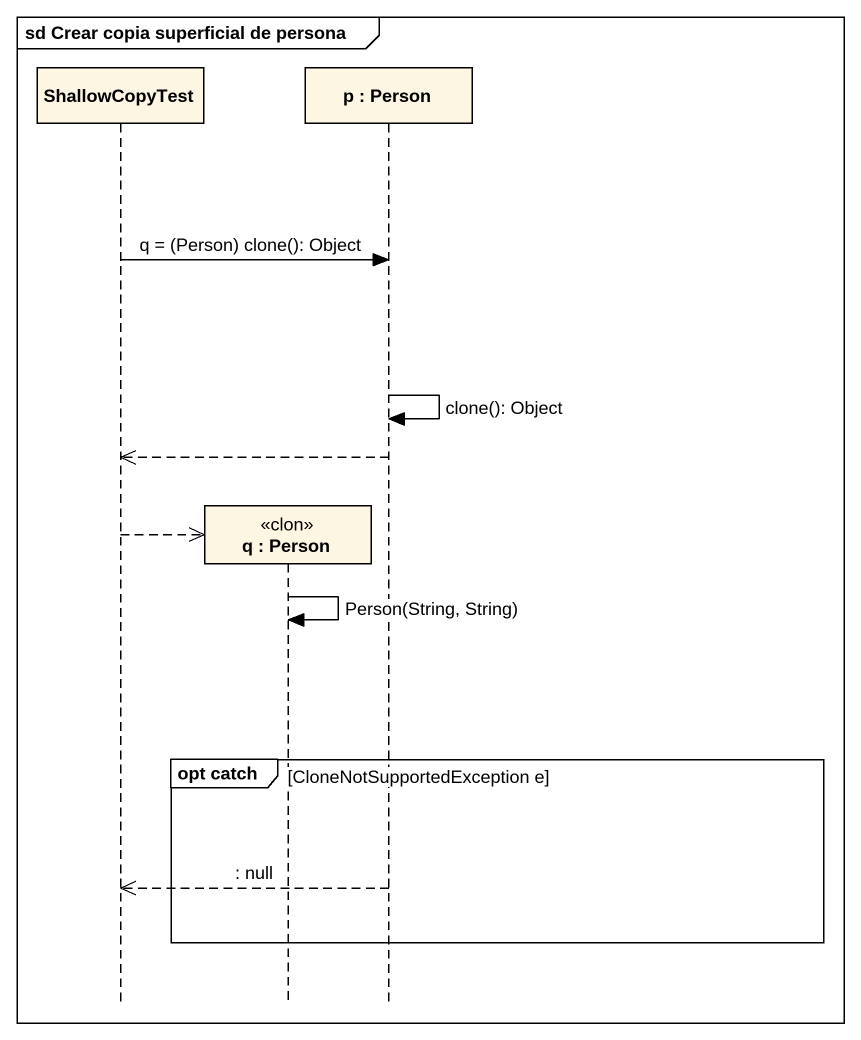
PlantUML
@startuml
mainframe sd Crear copia superficial de persona
hide footbox
participant ShallowCopyTest
participant "q : Person" as q <<clon>>
participant "p : Person" as p

ShallowCopyTest -> p : q = (Person) clone(): Object
p -> p : clone(): Object
p -->> ShallowCopyTest
ShallowCopyTest -->> q **
q -> q : Person(String, String)
group opt catch [CloneNotSupportedException e]
  p -->> ShallowCopyTest : : null
end
@enduml
